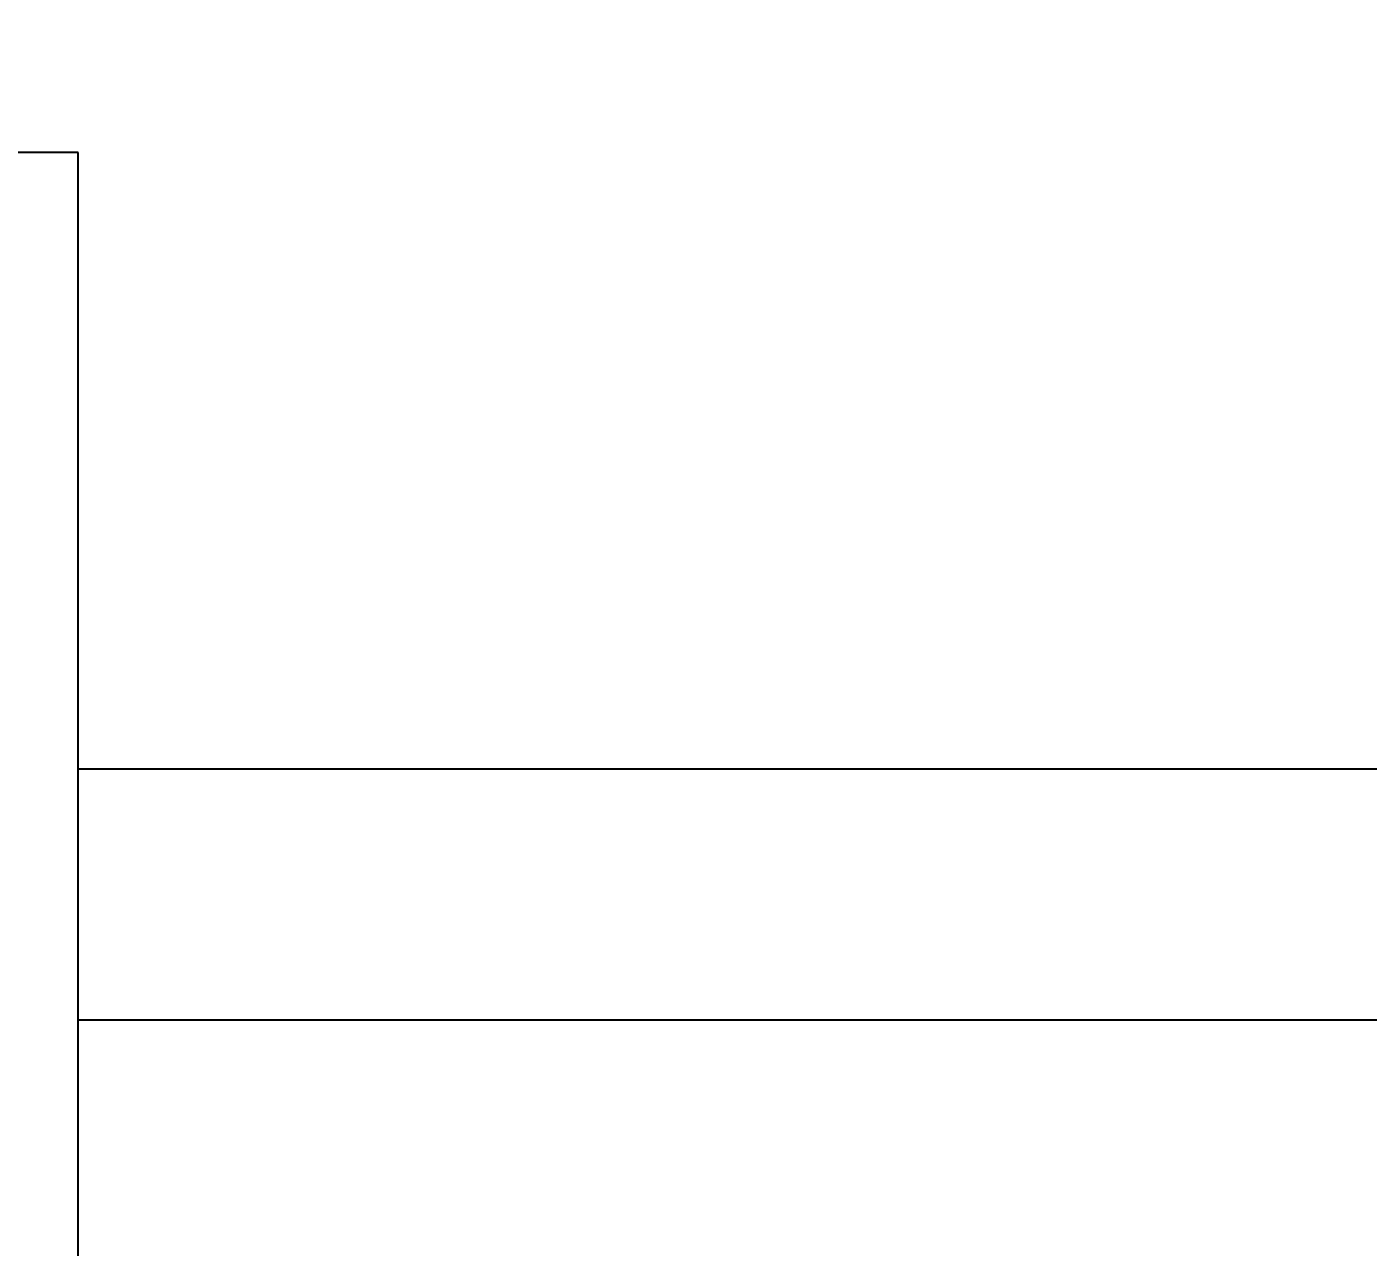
# Model space of a CAD drawing. Header units: millimetres. Extents: x 5625199 to 7433318, y -3316392 to -2552493.
# Drawn here: x 5804513 to 5805532, y -2586482 to -2585554 of the extents above; entities that cross this region are included whole.
import ezdxf

# ---------------------------------------------------------------- set-up
doc = ezdxf.new("R2010")
doc.units = ezdxf.units.MM
doc.header["$PDMODE"] = 35
doc.header["$PDSIZE"] = -10
doc.layers.add('8', color=8, linetype='Continuous')
doc.layers.add('PL-活动家具', color=15, linetype='Continuous')
doc.styles.add('标注-尺寸', font='simplex.shx', dxfattribs={"width": 0.7})
doc.dimstyles.new('MS55', dxfattribs={"dimscale": 0, "dimtxt": 5, "dimasz": 1, "dimexe": 1, "dimexo": 0.8, "dimgap": 1, "dimtad": 1, "dimdec": 0, "dimrnd": 5, "dimdsep": 46, "dimtxsty": '标注-尺寸', "dimblk": 'ARCHTICK', "dimcen": 0, "dimdle": 0.5, "dimclrd": 256, "dimclre": 256, "dimclrt": 50, "dimadec": 0, "dimazin": 0, "dimtfac": 1, "dimtdec": 0, "dimtix": 1, "dimtofl": 0, "dimtmove": 2, "dimatfit": 3, "dimldrblk": 'jt2', "dimfxl": 6, "dimfxlon": 1, "dimtvp": 1, "dimtolj": 1, "dimtzin": 0, "dimarcsym": 0})

# ---------------------------------------------------------------- blocks, each defined once
blk = doc.blocks.new('GW21')
for p, q in [((5238927.8, -2566861.4), (5241578.2, -2566861.4)), ((5238927.8, -2567052), (5241578.2, -2567052))]:
    blk.add_line(p, q)
blk = doc.blocks.new('_ArchTick')
at = {"color": 0, "linetype": 'ByBlock', "const_width": 0.4}
blk.add_lwpolyline([(-0.5, -0.5), (0.5, 0.5)], dxfattribs=at)
blk = doc.blocks.new('*D1194')
at = {"layer": '8', "lineweight": -2, "ltscale": 500, "transparency": 16777216}
for p, q in [((5802790.5, -2580084.3), (5802790.5, -2598054.5)), ((5803090.5, -2580109.3), (5802740.5, -2580109.3)), ((5803090.5, -2598029.5), (5802740.5, -2598029.5))]:
    blk.add_line(p, q, dxfattribs=at)
at = {"layer": 'Defpoints', "color": 0, "transparency": 16777216}
for p in [(5804677, -2580109.3), (5802790.5, -2598029.5), (5804677, -2598029.5)]:
    blk.add_point(p, dxfattribs=at)
at = {"layer": '8', "linetype": 'ByBlock', "lineweight": -2, "transparency": 16777216, "xscale": 50.00000000000007, "yscale": 50.00000000000007, "zscale": 50.00000000000007}
for p, rotation in [((5802790.5, -2580109.3), 90), ((5802790.5, -2598029.5), 270)]:
    blk.add_blockref('_ArchTick', p, dxfattribs=dict(at, rotation=rotation))
at = {"layer": '8', "color": 50, "ltscale": 500, "transparency": 16777216, "insert": (5802615.5, -2589069.4), "char_height": 250, "attachment_point": 5, "rotation": 90, "style": '标注-尺寸'}
blk.add_mtext('\\A1;17920', dxfattribs=at)
blk = doc.blocks.new('jt2')
at = {"ltscale": 0.1}
blk.add_line((0, 0), (-1, 0), dxfattribs=at)
at = {"color": 6, "ltscale": 0.1}
blk.add_lwpolyline([(-1.217, 1.261), (-0.717, 1.5), (0.019, 0), (-0.717, -1.5), (-1.217, -1.261), (0, 0), (-1.217, 1.261)], dxfattribs=at)

msp = doc.modelspace()

# ---------------------------------------------------------------- linework, layer by layer
at = {"color": 250, "ltscale": 500}
for p, q in [((5804551.85, -2585649.8), (5804451.88, -2585649.8)), ((5804551.85, -2589289.8), (5804551.85, -2585649.8))]:
    msp.add_line(p, q, dxfattribs=at)

# ---------------------------------------------------------------- block references
at = {"layer": 'PL-活动家具', "color": 255}
msp.add_blockref('GW21', (565624, -19256.86), dxfattribs=at)

# ---------------------------------------------------------------- dimensions: what is measured, and where the dimension line sits
at = {"layer": '8', "color": 8, "ltscale": 500}
dim = msp.add_linear_dim(base=(5802790.5, -2598029.48), p1=(5804677.04, -2580109.31), p2=(5804677.04, -2598029.48), angle=90, dimstyle='MS55', override={"dimscale": 50}, dxfattribs=at)
dim.commit()
dim.dimension.update_dxf_attribs({"geometry": '*D1194', "text_midpoint": (5802615.5, -2589069.4)})

doc.saveas('drawing.dxf')
